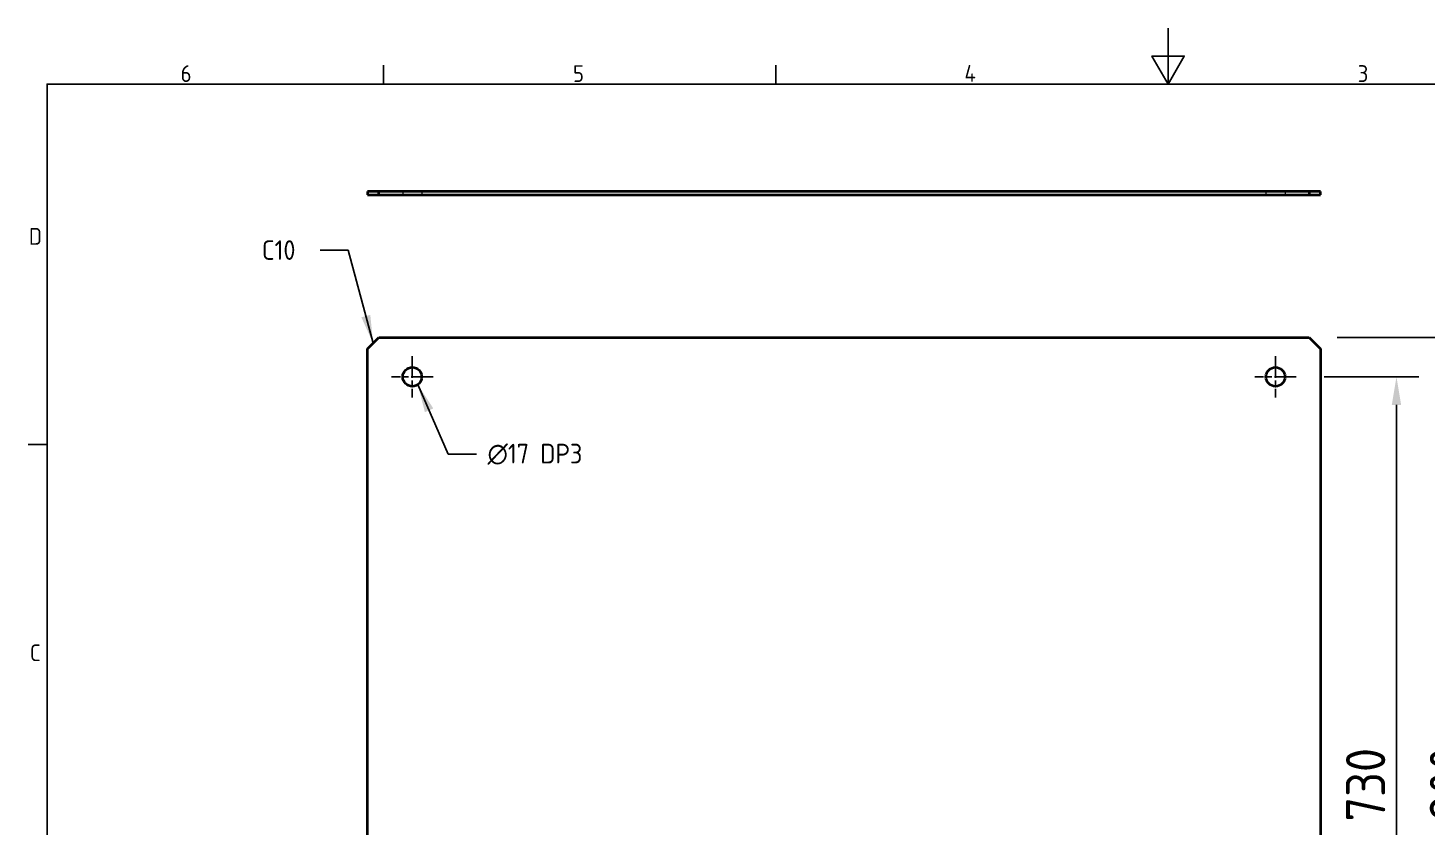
# Model space of a CAD drawing. Header units: millimetres. Extents: x 0 to 51860, y 0 to 5940.
# Drawn here: x 49793 to 51042, y 772 to 1485 of the extents above; entities that cross this region are included whole.
import ezdxf

# ---------------------------------------------------------------- set-up
doc = ezdxf.new("R2010")
doc.units = ezdxf.units.MM
doc.header["$LTSCALE"] = 10
doc.linetypes.add('CHAIN', pattern=[0.35429999999999995, 0.2362, -0.0295, 0.0591, -0.0295])
doc.linetypes.add('DASHED', pattern=[0.2067, 0.1654, -0.0413])
for name, color, linetype, lineweight in [('가려진 것(ISO)', 2, 'DASHED', 18), ('가시적인 것(ISO)', 3, 'Continuous', 40), ('경계(ISO)', 7, 'Continuous', 25), ('기호(ISO)', 5, 'Continuous', 25), ('중심 표식(ISO)', 1, 'Continuous', 25), ('치수(ISO)', 2, 'Continuous', 25)]:
    doc.layers.add(name, color=color, linetype=linetype, lineweight=lineweight)
doc.styles.add('문자 텍스트_PSTEK_POSCO', font='isocp.shx')
doc.styles.add('치수 텍스트_PSTEK_POSCO', font='isocp.shx')
doc.dimstyles.new('치수_PSTEK_POSCO', dxfattribs={"dimscale": 10, "dimtxt": 3.5, "dimasz": 2.5, "dimexe": 2, "dimexo": 2.5, "dimgap": 1, "dimtad": 1, "dimrnd": 1e-08, "dimdsep": 46, "dimtxsty": '치수 텍스트_PSTEK_POSCO', "dimcen": 0.09, "dimdle": 10, "dimclrd": 7, "dimclre": 7, "dimclrt": 2, "dimadec": 1, "dimazin": 2, "dimtfac": 1, "dimtmove": 0, "dimatfit": 3, "dimfxl": 0, "dimtolj": 1, "dimlwd": -1, "dimlwe": -1, "dimarcsym": 0})
doc.dimstyles.new('치수_PSTEK_POSCO$7', dxfattribs={"dimscale": 10, "dimtxt": 3.5, "dimasz": 2.5, "dimexe": 2, "dimexo": 2.5, "dimgap": 1, "dimtad": 1, "dimrnd": 1e-08, "dimdsep": 46, "dimtxsty": '치수 텍스트_PSTEK_POSCO', "dimcen": 0.09, "dimdle": 10, "dimclrd": 7, "dimclre": 7, "dimclrt": 2, "dimadec": 1, "dimazin": 2, "dimtfac": 1, "dimtmove": 0, "dimatfit": 3, "dimfxl": 0, "dimtolj": 1, "dimlwd": -1, "dimlwe": -1, "dimarcsym": 0})

# ---------------------------------------------------------------- blocks, each defined once
blk = doc.blocks.new('*D312')
at = {"layer": 'Defpoints', "color": 0}
for p in [(50935.9415486837, 1209.024117670914), (51088.61406111723, 1209.024117670914), (50935.9415486837, 409.0241176709137)]:
    blk.add_point(p, dxfattribs=at)
at = {"layer": '치수(ISO)', "color": 7}
for p, q in [((50960.9415486837, 1209.024117670914), (51108.61406111723, 1209.024117670914)), ((51088.61406111723, 434.0241176709137), (51088.61406111723, 1184.024117670914)), ((50960.9415486837, 409.0241176709137), (51108.61406111723, 409.0241176709137))]:
    blk.add_line(p, q, dxfattribs=at)
for points in [[(51084.44739445057, 1184.024117670914), (51092.78072778389, 1184.024117670914), (51088.61406111723, 1209.024117670914)], [(51084.44739445057, 434.0241176709137), (51092.78072778389, 434.0241176709137), (51088.61406111723, 409.0241176709137)]]:
    blk.add_solid(points, dxfattribs=at)
at = {"layer": '치수(ISO)', "color": 2, "insert": (51061.11406111723, 777.5103381433546), "char_height": 35, "attachment_point": 4, "rotation": 90, "style": '치수 텍스트_PSTEK_POSCO'}
blk.add_mtext('\\A1;800', dxfattribs=at)
blk = doc.blocks.new('*D313')
at = {"layer": 'Defpoints', "color": 0}
for p in [(50924.4415486837, 1174.024117670911), (50924.4415486837, 444.0241176709106), (51013.84276296078, 444.0241176709106)]:
    blk.add_point(p, dxfattribs=at)
at = {"layer": '치수(ISO)', "color": 7}
for p, q in [((50949.4415486837, 1174.024117670911), (51033.84276296078, 1174.024117670911)), ((51013.84276296078, 1149.024117670911), (51013.84276296078, 469.0241176709106)), ((50949.4415486837, 444.0241176709106), (51033.84276296078, 444.0241176709106))]:
    blk.add_line(p, q, dxfattribs=at)
for points in [[(51009.67609629411, 1149.024117670911), (51018.00942962744, 1149.024117670911), (51013.84276296078, 1174.024117670911)], [(51009.67609629411, 469.0241176709106), (51018.00942962744, 469.0241176709106), (51013.84276296078, 444.0241176709106)]]:
    blk.add_solid(points, dxfattribs=at)
at = {"layer": '치수(ISO)', "color": 2, "insert": (50986.34276296078, 777.5103381433515), "char_height": 35, "attachment_point": 4, "rotation": 90, "style": '치수 텍스트_PSTEK_POSCO'}
blk.add_mtext('\\A1;730', dxfattribs=at)

msp = doc.modelspace()

# ---------------------------------------------------------------- linework, layer by layer
at = {"layer": '가려진 것(ISO)', "ltscale": 1.142717957496643}
for p, q in [((50127.44154868385, 1339.16910609589), (50127.44154868385, 1336.16910609589)), ((50144.44154868385, 1339.16910609589), (50144.44154868385, 1336.16910609589)), ((50897.44154868386, 1339.16910609589), (50897.44154868386, 1336.16910609589)), ((50914.44154868386, 1339.16910609589), (50914.44154868386, 1336.16910609589))]:
    msp.add_line(p, q, dxfattribs=at)
at = {"layer": '가시적인 것(ISO)'}
for p, q in [((50105.94154868386, 1339.1691060959), (50095.94154868386, 1339.169106095897)), ((50095.94154868386, 1339.169106095897), (50095.94154868386, 1336.169106095897)), ((50105.94154868386, 1336.1691060959), (50105.94154868386, 1339.1691060959)), ((50935.94154868386, 1339.1691060959), (50105.94154868386, 1339.1691060959)), ((50945.94154868386, 1339.169106095897), (50935.94154868386, 1339.1691060959)), ((50935.94154868386, 1339.1691060959), (50935.94154868386, 1336.1691060959)), ((50945.94154868386, 1336.169106095897), (50945.94154868386, 1339.169106095897)), ((50095.94154868386, 1336.169106095897), (50105.94154868386, 1336.1691060959)), ((50105.94154868386, 1336.1691060959), (50935.94154868386, 1336.1691060959)), ((50935.94154868386, 1336.1691060959), (50945.94154868386, 1336.169106095897)), ((50095.9415486837, 1199.024117670913), (50105.9415486837, 1209.024117670913)), ((50095.9415486837, 419.0241176709135), (50095.9415486837, 1199.024117670913)), ((50105.9415486837, 1209.024117670913), (50935.9415486837, 1209.024117670914)), ((50935.9415486837, 1209.024117670914), (50945.9415486837, 1199.024117670914)), ((50945.9415486837, 1199.024117670914), (50945.9415486837, 419.0241176709137))]:
    msp.add_line(p, q, dxfattribs=at)
for centre in [(50135.9415486837, 1174.024117670911), (50905.9415486837, 1174.024117670911)]:
    msp.add_circle(centre, 8.500000000000002, dxfattribs=at)
at = {"layer": '경계(ISO)'}
for p, q in [((50110.09973470453, 1435.000038146973), (50110.09973470453, 1452.000045776367)), ((50460.09973470453, 1435.000038146973), (50460.09973470453, 1452.000045776367)), ((49810.09973470453, 1113.749980926514), (49793.0997330356, 1113.749980926514))]:
    msp.add_line(p, q, dxfattribs=at)
at = {"layer": '경계(ISO)', "flags": 128}
for points in [[(50810.09973470453, 1485.000038146973), (50810.09973470453, 1435.000038146973), (50795.66596929315, 1460.000038146973), (50824.5335001159, 1460.000038146973), (50810.09973470453, 1435.000038146973)], [(49810.09973470453, 50), (49810.09973470453, 1435.000038146973), (51810.09973470453, 1435.000038146973), (51810.09973470453, 50), (49810.09973470453, 50)]]:
    msp.add_lwpolyline(points, dxfattribs=at)
at = {"layer": '중심 표식(ISO)', "linetype": 'CHAIN', "ltscale": 8.222834587097168}
for p, q in [((50135.9415486837, 1192.524117670911), (50135.9415486837, 1155.524117670911)), ((50905.9415486837, 1192.524117670911), (50905.9415486837, 1155.524117670911)), ((50154.4415486837, 1174.024117670911), (50117.4415486837, 1174.024117670911)), ((50924.4415486837, 1174.024117670911), (50887.4415486837, 1174.024117670911))]:
    msp.add_line(p, q, dxfattribs=at)

# ---------------------------------------------------------------- texts
at = {"layer": '경계(ISO)', "color": 2, "char_height": 15.00000059604645, "attachment_point": 7, "style": '문자 텍스트_PSTEK_POSCO'}
for s, insert in [('6', (49929.26242795173, 1436.856972577982)), ('5', (50279.26242795173, 1436.856972577982)), ('4', (50628.43108136538, 1437)), ('3', (50979.26242795173, 1436.856972577982)), ('D', (49793.93108106736, 1291.731972279958)), ('C', (49794.7624276537, 920.4819722799584))]:
    msp.add_mtext(s, dxfattribs=dict(at, insert=insert))
at = {"layer": '기호(ISO)', "color": 2, "insert": (50001.75341861213, 1287.024815215098), "char_height": 17.49999970197678, "attachment_point": 4, "style": '치수 텍스트_PSTEK_POSCO'}
msp.add_mtext('{C10}', dxfattribs=at)
at = {"layer": '기호(ISO)', "color": 2, "insert": (50203.04291768161, 1104.98724151918), "char_height": 17.49999970197678, "width": 96.42735716700557, "attachment_point": 4, "line_spacing_factor": 0.612500011920929, "style": '치수 텍스트_PSTEK_POSCO'}
msp.add_mtext('{\\fAIGDT|b0|i0;\\H17.5000;n\\fisocp|b0|i0;\\H17.5000;17 DP3}', dxfattribs=at)

# ---------------------------------------------------------------- dimensions: what is measured, and where the dimension line sits
at = {"layer": '치수(ISO)', "color": 7}
for base, p1, p2, picture, middle in [((51088.61406111723, 1209.024117670914), (50935.9415486837, 409.0241176709137), (50935.9415486837, 1209.024117670914), '*D312', (51088.61406111723, 809.0241176709137)), ((51013.84276296078, 444.0241176709106), (50924.4415486837, 1174.024117670911), (50924.4415486837, 444.0241176709106), '*D313', (51013.84276296078, 809.0241176709106))]:
    dim = msp.add_linear_dim(base=base, p1=p1, p2=p2, angle=90, dimstyle='치수_PSTEK_POSCO', override={"dimdec": 2, "dimtp": 0, "dimtm": -0, "dimtdec": 2, "dimtofl": 0, "dimatfit": 1}, dxfattribs=at)
    dim.commit()
    dim.dimension.update_dxf_attribs({"geometry": picture, "text_midpoint": middle, "dimtype": 160})

# ---------------------------------------------------------------- leaders
at = {"layer": '기호(ISO)', "color": 7, "annotation_type": 0, "has_hookline": 1}
for points, hookline_direction, text_width in [([(50100.9415486837, 1204.024117670913), (50078.71408598388, 1287.024815215098), (50053.71408598388, 1287.024815215098)], 1, 28.82926198752168), ([(50140.85698221192, 1167.089529490669), (50168.04291768161, 1104.98724151918), (50193.04291768161, 1104.98724151918)], 0, 92.02823051412739)]:
    msp.add_leader(points, dimstyle='치수_PSTEK_POSCO$7', override={"dimtad": 0}, dxfattribs=dict(at, hookline_direction=hookline_direction, text_width=text_width))

doc.saveas('drawing.dxf')
